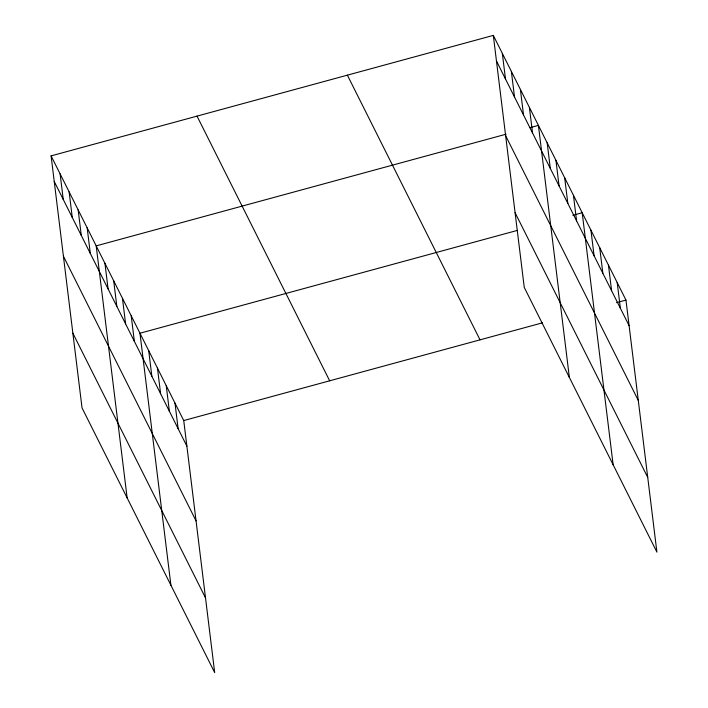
<?xml version="1.0" encoding="UTF-8"?>
<svg xmlns="http://www.w3.org/2000/svg" width="708" height="708" viewBox="0 0 708 708"><rect width="100%" height="100%" fill="white"/><g stroke="black" fill="none" stroke-linecap="round" stroke-linejoin="round"><path stroke-width="1.06" d="M51.091 155.884L183.735 420.561L214.683 672.6L82.04 407.923L51.091 155.884L493.317 35.4L625.96 300.077L656.909 552.116L524.265 287.439L493.317 35.4M506.105 134.193L96.191 245.88L127.139 497.91M530.08 127.661L538.416 125.396L569.365 377.426M517.566 230.348L139.963 333.22L170.911 585.259M572.807 215.294L582.188 212.736L613.137 464.775M183.735 420.561L542.567 322.804M616.58 302.635L625.96 300.077M496.458 60.985L629.102 325.662M505.636 135.715L638.28 400.392M515.088 212.71L647.731 477.387M347.38 75.163L480.024 339.84M197.028 116.121L329.671 380.807M54.233 181.469L186.877 446.146M63.41 256.199L196.054 520.876M72.862 333.194L205.506 597.871M617.208 282.616L620.35 308.192M608.455 265.146L611.597 290.723M599.703 247.676L602.844 273.261M590.941 230.206L594.083 255.792M573.436 195.266L576.577 220.852M564.683 177.797L567.825 203.382M555.93 160.327L559.072 185.912M547.169 142.857L550.311 168.442M529.398 107.395L532.54 132.98M520.38 89.394L523.522 114.979M511.362 71.393L514.504 96.978M502.335 53.401L505.477 78.986M174.982 403.1L178.124 428.676M166.23 385.63L169.371 411.206M157.468 368.16L160.61 393.745M148.715 350.69L151.857 376.275M131.21 315.75L134.352 341.336M122.457 298.28L125.599 323.866M113.696 280.81L116.838 306.396M104.943 263.341L108.085 288.926M87.172 227.879L90.314 253.464M78.154 209.878L81.296 235.463M69.127 191.877L72.269 217.462M60.109 173.885L63.251 199.47"/></g></svg>
